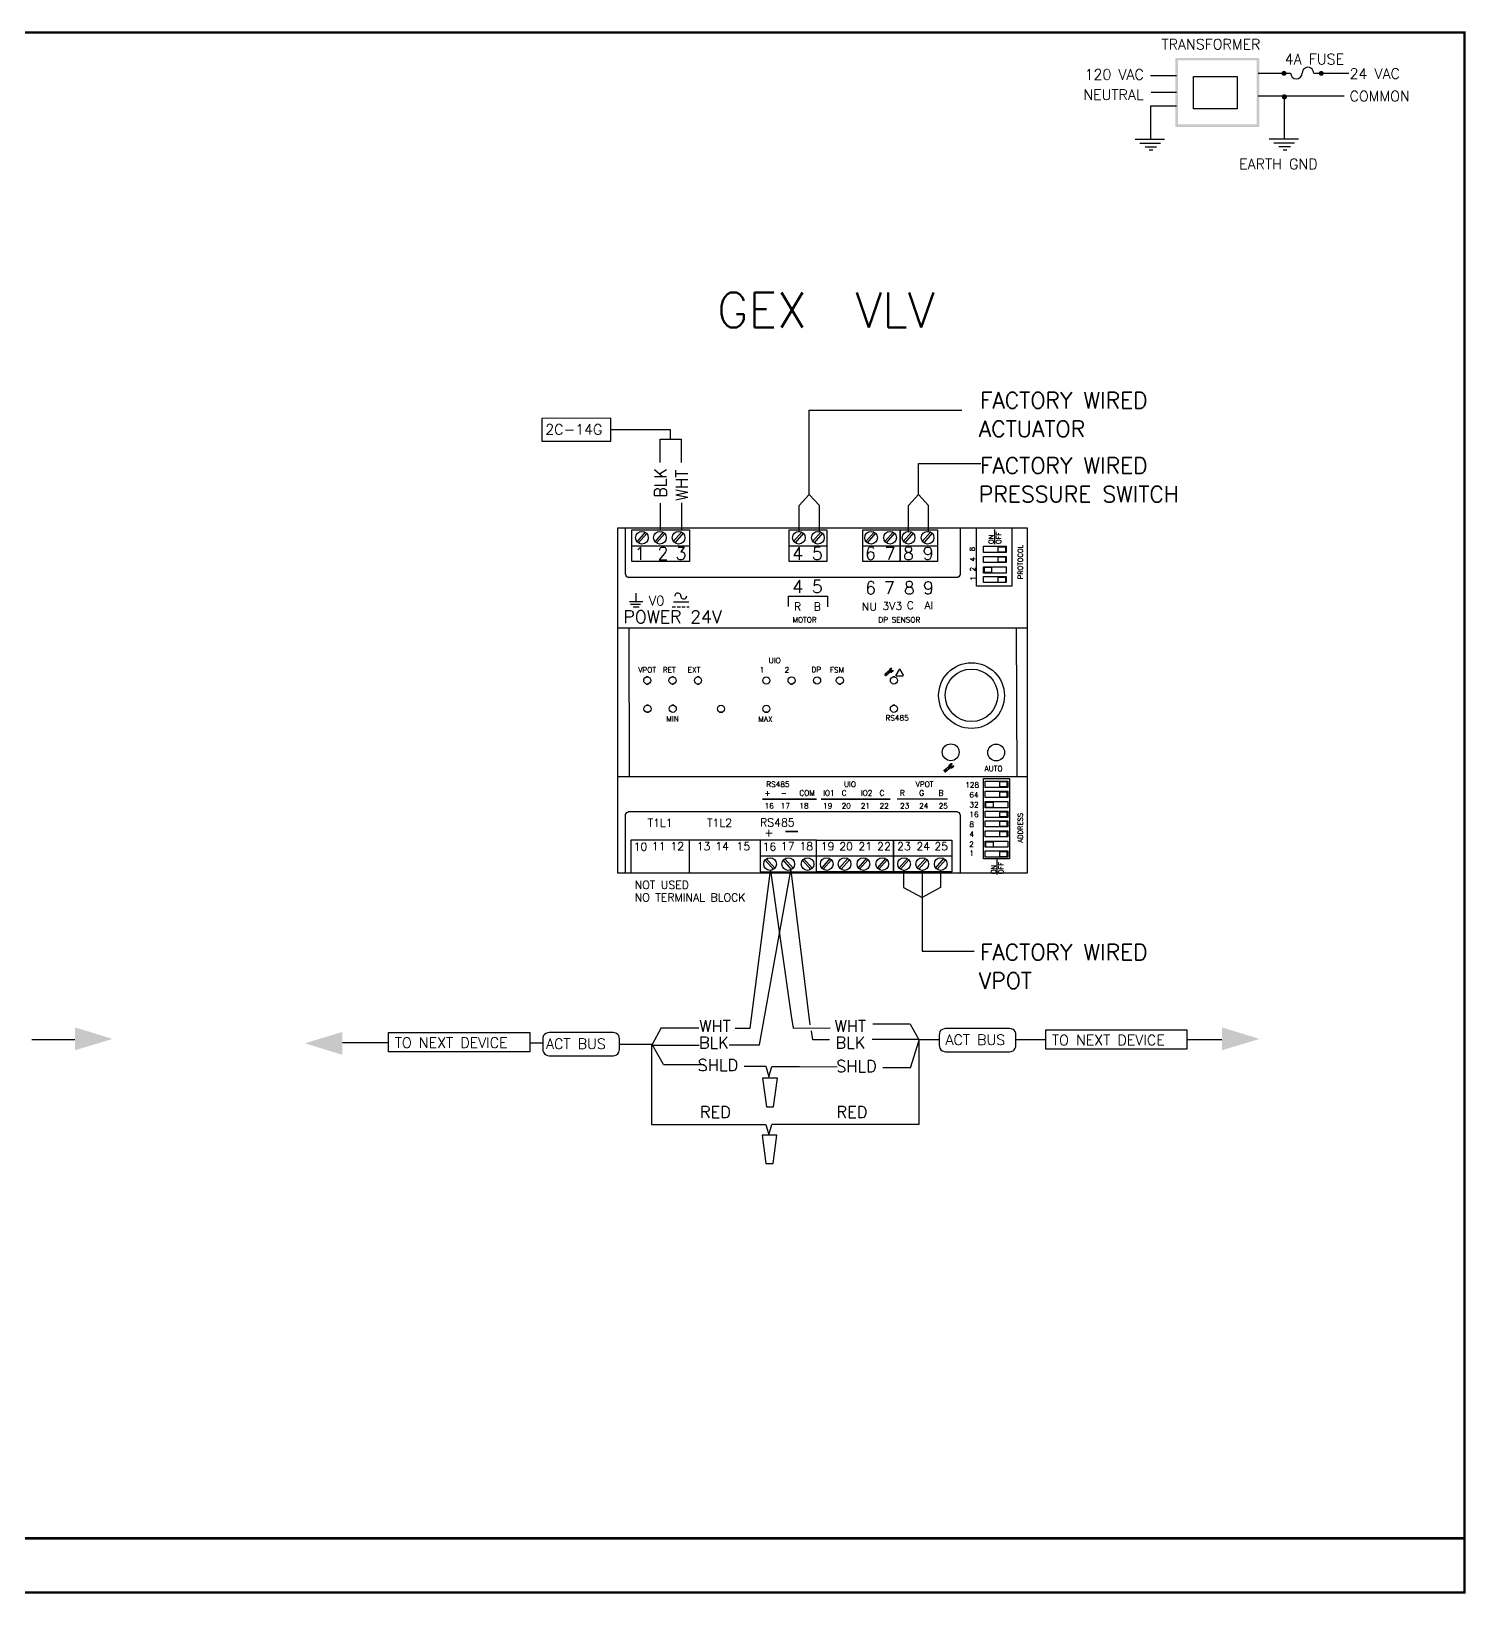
# Model space of a CAD drawing. Extents: x -251 to 1546, y 32 to 985.
# Drawn here: x 671 to 1546, y 32 to 985 of the extents above; entities that cross this region are included whole.
import ezdxf

# ---------------------------------------------------------------- set-up
doc = ezdxf.new("R2010")
doc.units = 0
doc.header["$LTSCALE"] = 96
doc.header["$MEASUREMENT"] = 0
doc.layers.get('0').update_dxf_attribs({"linetype": 'CONTINUOUS'})
for name, color, linetype in [('GEX', 7, 'CONTINUOUS'), ('ModelB', 30, 'CONTINUOUS'), ('Pressure Switch', 7, 'CONTINUOUS'), ('Supply', 7, 'CONTINUOUS')]:
    doc.layers.add(name, color=color, linetype=linetype)
doc.styles.get("Standard").update_dxf_attribs({"font": 'ROMANS'})

msp = doc.modelspace()

# ---------------------------------------------------------------- hatches: boundary and pattern name
at = {"linetype": 'Continuous', "lineweight": 25, "transparency": 33554687}
h = msp.add_hatch(color=7, dxfattribs=at)
h.paths.add_polyline_path([(1418.29, 927.95), (1370.32, 927.95), (1370.32, 966.93), (1418.29, 966.93)])
h.paths.add_polyline_path([(1419.94, 926.46), (1419.94, 968.43), (1368.67, 968.43), (1368.67, 926.46)], flags=0)
for points in [[(1436.43, 959.14), (1436.28, 959.88), (1435.68, 960.33), (1434.78, 960.63), (1434.03, 960.33), (1433.58, 959.88), (1433.28, 959.14), (1433.58, 958.39), (1434.03, 957.79), (1434.78, 957.64), (1435.68, 957.79), (1436.28, 958.39)], [(1459.22, 959.14), (1458.92, 959.88), (1458.47, 960.33), (1457.72, 960.63), (1456.82, 960.33), (1456.22, 959.88), (1456.07, 959.14), (1456.22, 958.39), (1456.82, 957.79), (1457.72, 957.64), (1458.47, 957.79), (1458.92, 958.39)], [(1436.73, 944.89), (1436.58, 945.64), (1435.98, 946.09), (1435.08, 946.39), (1434.33, 946.09), (1433.73, 945.64), (1433.58, 944.89), (1433.73, 943.99), (1434.33, 943.39), (1435.08, 943.25), (1435.98, 943.39), (1436.58, 943.99)]]:
    msp.add_hatch(color=7, dxfattribs=at).paths.add_polyline_path(points)
at = {"layer": 'GEX', "linetype": 'Continuous', "lineweight": 0, "transparency": 33554687}
for points in [[(860.72, 374.71), (860.72, 360.77), (837.78, 367.81)], [(1397.05, 363.57), (1397.05, 377.51), (1419.99, 370.47)]]:
    msp.add_hatch(color=7, dxfattribs=at).paths.add_polyline_path(points)
at = {"layer": 'Supply', "linetype": 'Continuous', "lineweight": 0, "transparency": 33554687}
msp.add_hatch(color=7, dxfattribs=at).paths.add_polyline_path([(697.64, 363.57), (697.64, 377.51), (720.58, 370.47)])

# ---------------------------------------------------------------- linework, layer by layer
at = {"color": 7, "linetype": 'Continuous', "lineweight": 25, "transparency": 33554687}
for points in [[(1369.42, 957.49), (1353.53, 957.49)], [(1419.19, 959.14), (1434.78, 959.14), (1438.83, 959.14)], [(1453.01, 959.14), (1457.72, 959.14), (1474.36, 959.14)], [(1369.42, 947.44), (1353.98, 947.44)], [(1419.19, 945.34), (1471.66, 945.34)], [(1435.08, 943.54), (1435.08, 919.41)], [(1369.42, 939.05), (1353.53, 939.05), (1353.53, 919.41)], [(1344.09, 918.96), (1362.08, 918.96)], [(1347.09, 916.56), (1359.53, 916.56)], [(1425.79, 919.11), (1443.78, 919.11)], [(1428.79, 916.71), (1441.23, 916.71)], [(1431.78, 914.46), (1438.83, 914.46)], [(1350.23, 914.31), (1357.13, 914.31)], [(1352.63, 912.51), (1354.88, 912.51)], [(1434.33, 912.51), (1436.58, 912.51)]]:
    msp.add_lwpolyline(points, dxfattribs=at)
msp.add_lwpolyline([(1406.45, 957.19), (1406.45, 937.55), (1379.77, 937.55), (1379.77, 957.19)], close=True, dxfattribs=at)
for centre, start, end in [((1449.49, 959.24), 358.31096, 179.99999), ((1442.44, 959.25), 180.00001, 359.99999)]:
    msp.add_arc(centre, 3.52, start, end, dxfattribs=at)
at = {"layer": 'GEX', "color": 7, "linetype": 'Continuous'}
for p, q in [((1145.42, 702.42), (1145.42, 753.74)), ((1145.42, 753.74), (1238.45, 753.74)), ((1060.87, 741.87), (1024.35, 741.87)), ((1054.44, 721.87), (1054.44, 736.13)), ((1054.44, 736.13), (1067.31, 736.13)), ((1060.87, 736.13), (1060.87, 741.87)), ((1067.31, 736.13), (1067.31, 721.87)), ((1054.49, 697.06), (1054.49, 680.88)), ((1067.41, 697.28), (1067.41, 680.88)), ((1139.23, 695.61), (1145.42, 702.42)), ((1139.23, 679.68), (1139.23, 695.61)), ((1151.61, 695.61), (1145.42, 702.42)), ((1151.61, 679.68), (1151.61, 695.61)), ((1258.44, 681.02), (1258.44, 672)), ((1039.8, 637.13), (1039.8, 642.22)), ((1132.7, 634.14), (1132.7, 640.31)), ((1132.7, 640.31), (1156.53, 640.31)), ((1156.53, 640.31), (1156.53, 633.96)), ((1035.69, 637.13), (1043.91, 637.13)), ((1036.34, 635.44), (1042.59, 635.44)), ((1037.99, 633.81), (1041.58, 633.81)), ((1061.72, 633.83), (1063.76, 633.83)), ((1062.58, 636.9), (1071.96, 636.9)), ((1064.82, 633.83), (1066.86, 633.83)), ((1067.79, 633.83), (1069.83, 633.83)), ((1070.68, 633.87), (1072.17, 633.87)), ((1259.88, 479.78), (1259.88, 470.75)), ((1202.84, 473), (1202.84, 462.82)), ((1214.16, 473), (1214.16, 456.6)), ((1225.48, 473.14), (1225.48, 462.82)), ((1202.84, 462.82), (1214.16, 456.6)), ((1225.48, 462.82), (1214.16, 456.6)), ((1214.16, 456.6), (1214.16, 423.9)), ((1214.16, 423.9), (1246.04, 423.9)), ((1134.33, 384.54), (1135.52, 377.1)), ((1055.02, 377.19), (1078, 377.19)), ((1135.52, 377.1), (1158.11, 377.22)), ((1147.66, 369.91), (1146.84, 375.35)), ((1206.98, 379.42), (1184.27, 379.42)), ((888.81, 368.17), (860.81, 368.17)), ((1049.62, 367.17), (1029.84, 367.17)), ((1049.22, 366.91), (1049.22, 318.39)), ((1049.77, 366.72), (1078.22, 366.72)), ((1157.75, 369.89), (1147.66, 369.91)), ((1212.32, 370.12), (1183.86, 370.12)), ((1212.32, 370.12), (1212.32, 318.36)), ((1375.74, 370.11), (1396.96, 370.11)), ((1056.57, 354.82), (1081.26, 354.82)), ((1207.07, 352.94), (1190.36, 352.94)), ((1049.22, 318.39), (1118.92, 318.39)), ((1212.32, 318.36), (1122.65, 318.36))]:
    msp.add_line(p, q, dxfattribs=at)
at = {"layer": 'GEX', "linetype": 'Continuous'}
for p, q in [((1115.37, 491.59), (1036.53, 491.59)), ((1036.53, 491.59), (1036.53, 472.08)), ((1072.17, 491.6), (1072.17, 471.88)), ((982.87, 367.96), (975, 367.96)), ((1212.32, 370.12), (1224.65, 370.12)), ((1271.45, 370.12), (1289.65, 370.12)), ((1119.02, 294.53), (1123.31, 294.53))]:
    msp.add_line(p, q, dxfattribs=at)
at = {"layer": 'GEX', "color": 7, "linetype": 'Continuous', "lineweight": 25, "transparency": 33554687}
for p, q in [((1055.02, 377.19), (1049.62, 367.17)), ((1206.98, 379.42), (1212.47, 369.67)), ((1056.57, 354.82), (1049.62, 367.17)), ((1207.07, 352.94), (1212.47, 369.67)), ((1105.76, 353.82), (1118.91, 353.82)), ((1118.91, 353.82), (1120.68, 347.34)), ((1120.68, 347.34), (1122.61, 353.6)), ((1122.61, 353.6), (1124.11, 353.6)), ((1124.11, 353.6), (1139.55, 353.68)), ((1139.55, 353.68), (1162.41, 353.47)), ((1126.04, 346.47), (1116.97, 346.47)), ((1116.97, 346.47), (1119.33, 329.13)), ((1123.67, 329.13), (1126.04, 346.47)), ((1119.33, 329.13), (1121.7, 329.13)), ((1121.7, 329.13), (1123.67, 329.13)), ((1118.92, 318.39), (1120.68, 311.94)), ((1120.68, 311.94), (1122.65, 318.36)), ((1125.72, 311.87), (1116.65, 311.87)), ((1116.65, 311.87), (1119.02, 294.53)), ((1123.35, 294.53), (1125.72, 311.87))]:
    msp.add_line(p, q, dxfattribs=at)
at = {"layer": 'GEX', "color": 7, "linetype": 'Continuous', "transparency": 33554687}
msp.add_lwpolyline([(982.35, 734.8), (1024.35, 734.89), (1024.35, 748.85), (982.35, 748.77)], close=True, dxfattribs=at)
at = {"layer": 'GEX', "color": 7, "linetype": 'Continuous', "lineweight": 25}
for points in [[(1278.27, 471.55), (1028.59, 471.55), (1028.59, 682.07), (1278.27, 682.07)], [(1072.35, 661.42), (1037.22, 661.42), (1037.22, 680.83), (1072.35, 680.83)], [(1156.06, 680.83), (1156.06, 661.42), (1133.25, 661.42), (1133.25, 680.83)], [(1200.9, 680.83), (1200.9, 661.42), (1178.1, 661.42), (1178.1, 680.83)], [(1223.71, 680.83), (1223.71, 661.42), (1200.9, 661.42), (1200.9, 680.83)], [(1265.48, 666.96), (1251.76, 666.96), (1251.76, 670.82), (1265.48, 670.82)], [(1265.01, 667.27), (1260.7, 667.27), (1260.7, 670.51), (1265.01, 670.51)], [(1265.48, 660.8), (1251.76, 660.8), (1251.76, 664.65), (1265.48, 664.65)], [(1265.48, 654.48), (1251.76, 654.48), (1251.76, 658.33), (1265.48, 658.33)], [(1256.54, 654.79), (1252.22, 654.79), (1252.22, 658.03), (1256.54, 658.03)], [(1265.01, 661.11), (1260.7, 661.11), (1260.7, 664.34), (1265.01, 664.34)], [(1265.48, 648.63), (1251.76, 648.63), (1251.76, 652.32), (1265.48, 652.32)], [(1265.01, 648.78), (1260.7, 648.78), (1260.7, 652.02), (1265.01, 652.02)], [(1046.46, 591.14), (1047.23, 591.14), (1046, 591.14)], [(1046.46, 591.14), (1047.23, 591.14)], [(1061.87, 591.14), (1062.64, 591.14), (1061.57, 591.14)], [(1061.87, 591.14), (1062.64, 591.14)], [(1077.44, 591.14), (1078.21, 591.14), (1076.98, 591.14)], [(1077.44, 591.14), (1078.21, 591.14)], [(1191.66, 592.84), (1193.2, 592.84), (1191.5, 592.84)], [(1191.5, 592.84), (1193.2, 592.84), (1193.2, 592.84)], [(1191.5, 592.84), (1193.2, 592.84), (1193.2, 592.84)], [(1191.5, 592.84), (1193.2, 592.84), (1193.2, 592.84)], [(1191.5, 592.84), (1193.2, 592.84), (1193.2, 592.84)], [(1191.5, 592.84), (1192.12, 592.84), (1192.12, 592.84)], [(1191.5, 592.84), (1192.12, 592.84), (1192.12, 592.84)], [(1191.5, 592.84), (1192.12, 592.84), (1192.12, 592.84)], [(1191.5, 592.84), (1192.12, 592.84), (1192.12, 592.84)], [(1191.5, 592.84), (1191.97, 592.84), (1191.97, 592.84)], [(1191.5, 592.84), (1192.12, 592.84), (1191.97, 592.84)], [(1191.5, 592.84), (1191.97, 592.84), (1191.97, 592.84)], [(1191.5, 592.84), (1191.97, 592.84), (1191.97, 592.84)], [(1191.5, 592.68), (1191.97, 592.68), (1191.97, 592.68)], [(1191.5, 592.68), (1191.97, 592.68), (1191.97, 592.68)], [(1191.5, 592.68), (1191.97, 592.68), (1191.97, 592.68)], [(1191.5, 592.68), (1191.97, 592.68), (1191.97, 592.68)], [(1191.5, 592.68), (1191.97, 592.68), (1191.97, 592.68)], [(1191.5, 592.68), (1191.97, 592.68), (1191.97, 592.68)], [(1191.5, 592.68), (1191.97, 592.68), (1191.97, 592.68)], [(1191.5, 592.68), (1191.97, 592.68), (1191.97, 592.68)], [(1191.5, 592.68), (1191.97, 592.68), (1191.97, 592.68)], [(1191.5, 592.68), (1191.97, 592.68), (1191.97, 592.68)], [(1191.5, 592.68), (1191.97, 592.68), (1191.97, 592.68)], [(1191.5, 592.68), (1191.97, 592.68), (1191.97, 592.68)], [(1191.5, 592.68), (1191.97, 592.68), (1191.97, 592.68)], [(1191.5, 592.68), (1191.97, 592.68), (1191.97, 592.68)], [(1191.5, 592.68), (1191.97, 592.68), (1191.97, 592.68)], [(1191.5, 592.68), (1191.97, 592.68), (1191.97, 592.68)], [(1191.5, 592.53), (1191.97, 592.53), (1191.97, 592.53)], [(1191.5, 592.53), (1191.97, 592.53), (1191.97, 592.53)], [(1191.5, 592.53), (1191.97, 592.53), (1191.97, 592.53)], [(1191.5, 592.53), (1191.97, 592.53), (1191.97, 592.53)], [(1191.5, 592.53), (1191.97, 592.53), (1191.97, 592.53)], [(1191.5, 592.53), (1191.97, 592.53), (1191.97, 592.53)], [(1191.5, 592.53), (1191.97, 592.53), (1191.97, 592.53)], [(1191.5, 592.53), (1191.97, 592.53), (1191.97, 592.53)], [(1191.5, 592.53), (1191.97, 592.53), (1191.97, 592.53)], [(1191.5, 592.53), (1191.97, 592.53), (1191.97, 592.53)], [(1191.5, 592.53), (1191.97, 592.53), (1191.66, 592.53)], [(1191.5, 592.53), (1191.97, 592.53), (1191.97, 592.53)], [(1191.66, 592.84), (1193.35, 592.84), (1193.2, 592.84)], [(1191.66, 592.53), (1191.97, 592.53), (1191.97, 592.53)], [(1191.66, 592.53), (1191.97, 592.53), (1191.97, 592.53)], [(1191.66, 592.38), (1192.12, 592.38), (1192.12, 592.38)], [(1191.66, 592.38), (1192.12, 592.38), (1192.12, 592.38)], [(1191.81, 592.07), (1192.27, 592.07), (1191.97, 592.07)], [(1191.81, 592.07), (1192.27, 592.07), (1192.27, 592.07)], [(1191.97, 592.07), (1192.27, 592.07), (1192.27, 592.07)], [(1191.97, 592.07), (1192.27, 592.07), (1192.27, 592.07)], [(1191.97, 592.07), (1192.27, 592.07), (1192.27, 592.07)], [(1191.97, 592.07), (1192.27, 592.07), (1192.27, 592.07)], [(1191.97, 592.07), (1192.27, 592.07), (1192.27, 592.07)], [(1191.97, 592.07), (1192.27, 592.07), (1192.27, 592.07)], [(1191.97, 592.07), (1192.12, 592.07), (1192.12, 592.07)], [(1191.97, 592.07), (1192.27, 592.07), (1192.12, 592.07)], [(1191.97, 592.07), (1192.12, 592.07), (1192.12, 592.07)], [(1191.97, 592.07), (1192.12, 592.07), (1192.12, 592.07)], [(1191.97, 592.07), (1192.12, 592.07), (1192.12, 592.07)], [(1191.97, 592.07), (1192.12, 592.07), (1192.12, 592.07)], [(1191.97, 592.07), (1192.12, 592.07), (1192.12, 592.07)], [(1191.97, 592.07), (1192.12, 592.07), (1192.12, 592.07)], [(1192.12, 592.84), (1193.2, 592.84), (1193.2, 592.84)], [(1192.12, 592.84), (1193.2, 592.84), (1193.2, 592.84)], [(1192.12, 592.84), (1193.2, 592.84), (1193.2, 592.84)], [(1192.12, 592.84), (1193.2, 592.84), (1193.2, 592.84)], [(1192.12, 592.84), (1193.04, 592.84), (1192.27, 592.84)], [(1192.12, 592.84), (1193.2, 592.84), (1193.04, 592.84)], [(1192.27, 592.53), (1192.74, 592.53), (1192.12, 592.53)], [(1192.12, 592.38), (1192.74, 592.38), (1192.74, 592.38)], [(1192.12, 592.38), (1192.74, 592.38), (1192.74, 592.38)], [(1192.12, 592.07), (1192.12, 592.07), (1192.12, 592.07)], [(1192.27, 592.68), (1193.04, 592.68), (1193.04, 592.68)], [(1192.27, 592.68), (1193.04, 592.68), (1193.04, 592.68)], [(1192.27, 592.68), (1193.04, 592.68), (1193.04, 592.68)], [(1192.27, 592.68), (1193.04, 592.68), (1193.04, 592.68)], [(1192.27, 592.68), (1193.04, 592.68), (1193.04, 592.68)], [(1192.27, 592.68), (1193.04, 592.68), (1193.04, 592.68)], [(1192.27, 592.68), (1192.89, 592.68), (1192.89, 592.68)], [(1192.27, 592.68), (1193.04, 592.68), (1192.89, 592.68)], [(1192.27, 592.53), (1192.89, 592.53), (1192.89, 592.53)], [(1192.27, 592.53), (1192.89, 592.53), (1192.89, 592.53)], [(1192.27, 592.53), (1192.89, 592.53), (1192.89, 592.53)], [(1192.27, 592.53), (1192.89, 592.53), (1192.89, 592.53)], [(1192.27, 592.53), (1192.74, 592.53), (1192.74, 592.53)], [(1192.27, 592.53), (1192.89, 592.53), (1192.74, 592.53)], [(1192.27, 592.53), (1192.74, 592.53), (1192.74, 592.53)], [(1192.27, 592.53), (1192.74, 592.53), (1192.74, 592.53)], [(1192.27, 592.53), (1192.74, 592.53), (1192.74, 592.53)], [(1193.2, 594.22), (1195.82, 594.22), (1195.82, 594.22)], [(1193.2, 594.22), (1195.82, 594.22), (1195.82, 594.22)], [(1194.12, 594.84), (1195.36, 594.84), (1193.97, 594.84)], [(1193.97, 594.84), (1195.36, 594.84), (1195.36, 594.84)], [(1193.97, 594.84), (1195.36, 594.84), (1195.36, 594.84)], [(1193.97, 594.84), (1195.51, 594.84), (1195.51, 594.84)], [(1193.97, 594.84), (1195.51, 594.84)], [(1193.97, 594.84), (1195.51, 594.84), (1195.51, 594.84)], [(1193.97, 594.84), (1195.51, 594.84), (1195.51, 594.84)], [(1193.97, 594.84), (1196.43, 594.84), (1196.43, 594.84)], [(1193.97, 594.84), (1196.43, 594.84), (1196.43, 594.84)], [(1194.28, 594.99), (1195.2, 594.99), (1194.12, 594.99)], [(1194.12, 594.84), (1195.2, 594.84), (1195.2, 594.84)], [(1194.12, 594.84), (1195.2, 594.84), (1195.2, 594.84)], [(1194.12, 594.84), (1195.36, 594.84)], [(1194.43, 595.61), (1195.05, 595.61), (1194.28, 595.61)], [(1194.28, 595.61), (1195.05, 595.61), (1195.05, 595.61)], [(1194.28, 595.61), (1195.05, 595.61), (1195.05, 595.61)], [(1194.28, 595.46), (1195.05, 595.46), (1195.05, 595.46)], [(1194.28, 595.46), (1195.05, 595.46), (1195.05, 595.46)], [(1194.28, 595.46), (1195.05, 595.46), (1195.05, 595.46)], [(1194.28, 595.46), (1195.05, 595.46), (1195.05, 595.46)], [(1194.28, 595.3), (1195.05, 595.3), (1195.05, 595.3)], [(1194.28, 595.3), (1195.05, 595.3), (1195.05, 595.3)], [(1194.28, 595.15), (1195.05, 595.15), (1195.05, 595.15)], [(1194.28, 595.15), (1195.05, 595.15), (1195.05, 595.15)], [(1194.28, 594.99), (1195.05, 594.99), (1195.05, 594.99)], [(1194.28, 594.99), (1195.05, 594.99), (1195.05, 594.99)], [(1194.28, 594.99), (1195.2, 594.99)], [(1194.43, 595.77), (1195.2, 595.77), (1195.2, 595.77)], [(1194.43, 595.77), (1195.2, 595.77), (1195.2, 595.77)], [(1194.43, 595.61), (1195.05, 595.61), (1195.05, 595.61)], [(1195.2, 596.23), (1195.82, 596.23), (1194.89, 596.23)], [(1194.89, 596.23), (1195.82, 596.23), (1195.82, 596.23)], [(1194.89, 596.23), (1195.82, 596.23), (1195.82, 596.23)], [(1195.05, 594.07), (1195.51, 594.07), (1195.51, 594.07)], [(1195.05, 594.07), (1195.66, 594.07), (1195.51, 594.07)], [(1195.05, 594.07), (1195.51, 594.07), (1195.2, 594.07)], [(1195.05, 594.07), (1195.51, 594.07), (1195.51, 594.07)], [(1195.36, 596.23), (1195.51, 596.23), (1195.2, 596.23)], [(1195.2, 596.23), (1195.51, 596.23), (1195.51, 596.23)], [(1195.2, 596.23), (1195.51, 596.23), (1195.51, 596.23)], [(1195.2, 596.23), (1195.82, 596.23)], [(1195.2, 594.07), (1195.51, 594.07), (1195.51, 594.07)], [(1195.66, 594.84), (1196.43, 594.84), (1195.51, 594.84)], [(1195.51, 594.84), (1196.43, 594.84), (1196.43, 594.84)], [(1195.51, 594.84), (1196.43, 594.84), (1196.43, 594.84)], [(1195.82, 594.84), (1196.43, 594.84), (1195.66, 594.84)], [(1195.66, 594.84), (1196.43, 594.84), (1196.43, 594.84)], [(1195.66, 594.84), (1196.43, 594.84), (1196.43, 594.84)], [(1195.66, 594.84), (1196.43, 594.84), (1196.43, 594.84)], [(1195.82, 594.84), (1196.43, 594.84), (1196.43, 594.84)], [(1196.43, 595.3), (1196.28, 595.3), (1196.28, 595.3)], [(1196.9, 591.14), (1197.67, 591.14), (1196.43, 591.14)], [(1196.9, 591.14), (1197.67, 591.14)], [(1046, 586.83), (1046.92, 586.83), (1046.46, 586.83)], [(1046, 586.83), (1047.23, 586.83), (1046.92, 586.83)], [(1061.57, 586.83), (1062.34, 586.83), (1061.87, 586.83)], [(1061.57, 586.83), (1062.64, 586.83), (1062.34, 586.83)], [(1076.98, 586.83), (1077.9, 586.83), (1077.44, 586.83)], [(1076.98, 586.83), (1078.21, 586.83), (1077.9, 586.83)], [(1134.02, 586.83), (1134.79, 586.83), (1134.48, 586.83)], [(1134.02, 586.83), (1135.25, 586.83), (1134.79, 586.83)], [(1163.45, 586.83), (1164.38, 586.83), (1163.92, 586.83)], [(1163.45, 586.83), (1164.69, 586.83), (1164.38, 586.83)], [(1046.46, 573.88), (1047.39, 573.88), (1046.15, 573.88)], [(1046.46, 573.88), (1047.39, 573.88)], [(1061.87, 573.88), (1062.8, 573.88), (1061.57, 573.88)], [(1061.87, 573.88), (1062.8, 573.88)], [(1196.9, 573.88), (1197.67, 573.88), (1196.43, 573.88)], [(1196.9, 573.88), (1197.67, 573.88)], [(1046.15, 569.57), (1046.92, 569.57), (1046.46, 569.57)], [(1046.15, 569.57), (1047.39, 569.57), (1046.92, 569.57)], [(1090.69, 569.72), (1092.23, 569.72), (1091, 569.72)], [(1090.69, 569.72), (1092.7, 569.72), (1092.23, 569.72)], [(1118.3, 569.72), (1119.84, 569.72), (1118.61, 569.72)], [(1118.3, 569.72), (1120.3, 569.72), (1119.84, 569.72)], [(1227.72, 534.28), (1229.72, 534.28), (1229.72, 534.28)], [(1227.72, 534.28), (1229.72, 534.28), (1229.72, 534.28)], [(1227.72, 534.28), (1229.57, 534.28), (1229.57, 534.28)], [(1227.72, 534.28), (1229.72, 534.28), (1229.57, 534.28)], [(1227.72, 534.28), (1229.57, 534.28), (1229.57, 534.28)], [(1227.72, 534.28), (1229.57, 534.28), (1229.57, 534.28)], [(1227.72, 534.28), (1228.33, 534.28), (1228.33, 534.28)], [(1227.72, 534.28), (1228.33, 534.28), (1228.33, 534.28)], [(1227.72, 534.28), (1228.33, 534.28), (1228.33, 534.28)], [(1227.72, 534.28), (1228.33, 534.28), (1228.33, 534.28)], [(1227.72, 534.28), (1228.33, 534.28), (1228.33, 534.28)], [(1227.72, 534.28), (1228.33, 534.28), (1228.33, 534.28)], [(1227.72, 534.12), (1228.18, 534.12), (1228.18, 534.12)], [(1227.72, 534.12), (1228.18, 534.12), (1228.18, 534.12)], [(1227.72, 534.12), (1228.18, 534.12), (1228.18, 534.12)], [(1227.72, 534.12), (1228.18, 534.12), (1228.18, 534.12)], [(1227.72, 534.12), (1228.18, 534.12), (1228.18, 534.12)], [(1227.72, 534.12), (1228.18, 534.12), (1228.18, 534.12)], [(1227.72, 534.12), (1228.18, 534.12), (1228.18, 534.12)], [(1227.72, 534.12), (1228.18, 534.12), (1228.18, 534.12)], [(1227.72, 534.12), (1228.18, 534.12), (1228.18, 534.12)], [(1227.72, 534.12), (1228.18, 534.12), (1228.18, 534.12)], [(1227.72, 534.12), (1228.18, 534.12), (1228.18, 534.12)], [(1227.72, 534.12), (1228.18, 534.12), (1228.18, 534.12)], [(1227.72, 534.12), (1228.18, 534.12), (1228.18, 534.12)], [(1227.72, 534.12), (1228.18, 534.12), (1228.18, 534.12)], [(1227.72, 533.97), (1228.18, 533.97), (1228.18, 533.97)], [(1227.72, 533.97), (1228.18, 533.97), (1228.18, 533.97)], [(1227.72, 533.97), (1228.18, 533.97), (1228.18, 533.97)], [(1227.72, 533.97), (1228.18, 533.97), (1228.18, 533.97)], [(1227.72, 533.97), (1228.18, 533.97), (1228.18, 533.97)], [(1227.72, 533.97), (1228.18, 533.97), (1228.18, 533.97)], [(1227.72, 533.97), (1228.18, 533.97), (1228.18, 533.97)], [(1227.72, 533.97), (1228.18, 533.97), (1228.18, 533.97)], [(1227.72, 533.97), (1228.18, 533.97), (1228.18, 533.97)], [(1227.72, 533.97), (1228.18, 533.97), (1228.18, 533.97)], [(1227.72, 533.97), (1228.18, 533.97), (1228.18, 533.97)], [(1227.72, 533.97), (1228.18, 533.97), (1228.18, 533.97)], [(1227.72, 533.81), (1228.18, 533.81), (1228.18, 533.81)], [(1227.72, 533.81), (1228.18, 533.81), (1228.18, 533.81)], [(1227.72, 533.81), (1228.33, 533.81), (1228.33, 533.81)], [(1227.72, 533.81), (1228.33, 533.81)], [(1227.72, 533.81), (1228.33, 533.81), (1228.33, 533.81)], [(1227.72, 533.81), (1228.33, 533.81), (1228.33, 533.81)], [(1227.72, 533.81), (1228.33, 533.81), (1228.33, 533.81)], [(1227.72, 533.81), (1228.33, 533.81), (1228.33, 533.81)], [(1228.33, 534.28), (1229.57, 534.28), (1229.57, 534.28)], [(1228.33, 534.28), (1229.57, 534.28), (1229.57, 534.28)], [(1228.33, 534.28), (1229.57, 534.28), (1228.49, 534.28)], [(1228.33, 534.28), (1229.57, 534.28), (1229.57, 534.28)], [(1228.49, 533.81), (1229.11, 533.81), (1228.33, 533.81)], [(1228.33, 533.81), (1229.11, 533.81), (1229.11, 533.81)], [(1228.33, 533.81), (1229.11, 533.81), (1229.11, 533.81)], [(1228.49, 534.12), (1229.41, 534.12), (1229.41, 534.12)], [(1228.49, 534.12), (1229.57, 534.12), (1229.41, 534.12)], [(1228.49, 534.12), (1229.41, 534.12), (1229.41, 534.12)], [(1228.49, 534.12), (1229.41, 534.12), (1229.41, 534.12)], [(1228.49, 534.12), (1229.41, 534.12), (1229.41, 534.12)], [(1228.49, 534.12), (1229.41, 534.12), (1229.41, 534.12)], [(1228.49, 534.12), (1229.41, 534.12), (1229.41, 534.12)], [(1228.49, 534.12), (1229.41, 534.12), (1229.41, 534.12)], [(1228.49, 533.97), (1229.26, 533.97), (1229.26, 533.97)], [(1228.49, 533.97), (1229.26, 533.97), (1229.26, 533.97)], [(1228.49, 533.97), (1229.26, 533.97), (1229.26, 533.97)], [(1228.49, 533.97), (1229.26, 533.97), (1229.26, 533.97)], [(1228.49, 533.97), (1229.11, 533.97), (1229.11, 533.97)], [(1228.49, 533.97), (1229.26, 533.97), (1229.11, 533.97)], [(1228.49, 533.81), (1229.11, 533.81), (1229.11, 533.81)], [(1228.49, 533.81), (1229.11, 533.81), (1229.11, 533.81)], [(1228.49, 533.81), (1229.11, 533.81), (1229.11, 533.81)], [(1228.49, 533.81), (1229.11, 533.81), (1229.11, 533.81)], [(1228.49, 533.81), (1229.11, 533.81), (1229.11, 533.81)], [(1229.57, 535.82), (1232.5, 535.82), (1232.5, 535.82)], [(1229.57, 535.82), (1232.65, 535.82), (1232.5, 535.82)], [(1229.57, 535.82), (1231.42, 535.82), (1231.42, 535.82)], [(1229.57, 535.82), (1231.57, 535.82), (1231.42, 535.82)], [(1230.65, 536.59), (1232.03, 536.59), (1230.49, 536.59)], [(1230.49, 536.59), (1232.19, 536.59), (1232.19, 536.59)], [(1230.49, 536.59), (1232.19, 536.59)], [(1230.49, 536.59), (1232.19, 536.59), (1232.19, 536.59)], [(1230.49, 536.59), (1232.19, 536.59), (1232.19, 536.59)], [(1230.49, 536.43), (1233.27, 536.43), (1233.27, 536.43)], [(1230.49, 536.43), (1233.27, 536.43), (1233.27, 536.43)], [(1230.65, 536.59), (1232.03, 536.59), (1232.03, 536.59)], [(1230.65, 536.59), (1232.03, 536.59)], [(1230.65, 536.59), (1232.03, 536.59), (1232.03, 536.59)], [(1230.95, 537.36), (1231.73, 537.36), (1230.8, 537.36)], [(1230.8, 537.2), (1231.73, 537.2), (1231.73, 537.2)], [(1230.8, 537.2), (1231.73, 537.2), (1231.73, 537.2)], [(1230.8, 537.05), (1231.73, 537.05), (1231.73, 537.05)], [(1230.8, 537.05), (1231.73, 537.05)], [(1230.8, 537.05), (1231.73, 537.05), (1231.73, 537.05)], [(1230.8, 537.05), (1231.73, 537.05), (1231.73, 537.05)], [(1230.8, 536.74), (1231.73, 536.74), (1231.73, 536.74)], [(1230.8, 536.74), (1231.73, 536.74), (1231.73, 536.74)], [(1230.8, 536.74), (1231.88, 536.74), (1231.88, 536.74)], [(1230.8, 536.74), (1231.88, 536.74)], [(1230.95, 537.51), (1231.73, 537.51), (1231.73, 537.51)], [(1230.95, 537.51), (1231.88, 537.51), (1231.73, 537.51)], [(1230.95, 537.51), (1231.73, 537.51), (1231.73, 537.51)], [(1230.95, 537.51), (1231.73, 537.51), (1231.73, 537.51)], [(1230.95, 537.36), (1231.73, 537.36), (1231.73, 537.36)], [(1231.88, 538.13), (1232.5, 538.13), (1231.57, 538.13)], [(1231.57, 538.13), (1232.5, 538.13), (1232.5, 538.13)], [(1231.57, 538.13), (1232.5, 538.13), (1232.5, 538.13)], [(1231.57, 535.82), (1232.5, 535.82), (1231.73, 535.82)], [(1231.57, 535.82), (1232.5, 535.82), (1232.5, 535.82)], [(1231.73, 535.66), (1232.19, 535.66), (1231.88, 535.66)], [(1231.73, 535.66), (1232.34, 535.66), (1232.19, 535.66)], [(1232.03, 538.13), (1232.34, 538.13), (1231.88, 538.13)], [(1231.88, 538.13), (1232.34, 538.13), (1232.34, 538.13)], [(1231.88, 538.13), (1232.34, 538.13), (1232.34, 538.13)], [(1231.88, 538.13), (1232.5, 538.13)], [(1231.88, 535.66), (1232.19, 535.66), (1232.03, 535.66)], [(1232.5, 536.59), (1233.27, 536.59), (1232.34, 536.59)], [(1232.65, 536.59), (1233.27, 536.59), (1232.5, 536.59)], [(1232.5, 536.59), (1233.27, 536.59), (1233.27, 536.59)], [(1232.5, 536.59), (1233.27, 536.59), (1233.27, 536.59)], [(1232.5, 536.59), (1233.27, 536.59), (1233.27, 536.59)], [(1232.65, 536.59), (1233.27, 536.59), (1233.27, 536.59)], [(1228.18, 533.35), (1228.49, 533.35), (1228.49, 533.35)], [(1228.18, 533.35), (1228.49, 533.35), (1228.49, 533.35)], [(1228.18, 533.35), (1228.49, 533.35), (1228.49, 533.35)], [(1228.18, 533.35), (1228.49, 533.35), (1228.49, 533.35)], [(1228.18, 533.35), (1228.49, 533.35), (1228.49, 533.35)], [(1228.18, 533.35), (1228.49, 533.35), (1228.49, 533.35)], [(1228.18, 533.35), (1228.49, 533.35), (1228.49, 533.35)], [(1228.18, 533.35), (1228.49, 533.35), (1228.49, 533.35)], [(1228.18, 533.35), (1228.49, 533.35), (1228.49, 533.35)], [(1228.18, 533.35), (1228.49, 533.35), (1228.49, 533.35)], [(1228.18, 533.35), (1228.33, 533.35), (1228.33, 533.35)], [(1228.18, 533.35), (1228.49, 533.35), (1228.33, 533.35)], [(1228.33, 533.35), (1228.33, 533.35), (1228.33, 533.35)], [(1266.4, 523.8), (1252.68, 523.8), (1252.68, 527.65), (1266.4, 527.65)], [(1265.94, 524.1), (1261.62, 524.1), (1261.62, 527.34), (1265.94, 527.34)], [(1266.4, 517.63), (1252.68, 517.63), (1252.68, 521.48), (1266.4, 521.48)], [(1266.4, 511.31), (1252.68, 511.31), (1252.68, 515.17), (1266.4, 515.17)], [(1257.46, 511.62), (1253.15, 511.62), (1253.15, 514.86), (1257.46, 514.86)], [(1265.94, 517.94), (1261.62, 517.94), (1261.62, 521.18), (1265.94, 521.18)], [(1266.4, 505.46), (1252.68, 505.46), (1252.68, 509.31), (1266.4, 509.31)], [(1265.94, 505.77), (1261.62, 505.77), (1261.62, 509), (1265.94, 509)], [(1266.4, 499.76), (1252.68, 499.76), (1252.68, 503.45), (1266.4, 503.45)], [(1266.4, 493.59), (1252.68, 493.59), (1252.68, 497.29), (1266.4, 497.29)], [(1265.94, 499.91), (1261.62, 499.91), (1261.62, 503.15), (1265.94, 503.15)], [(1265.94, 493.74), (1261.62, 493.74), (1261.62, 496.98), (1265.94, 496.98)], [(1149.89, 472.32), (1149.89, 491.59), (1115.37, 491.59), (1115.37, 472.32)], [(1196.74, 472.32), (1149.89, 472.32), (1149.89, 491.59), (1196.74, 491.59)], [(1232.34, 472.32), (1196.74, 472.32), (1196.74, 491.59), (1232.34, 491.59)], [(1266.4, 487.27), (1252.68, 487.27), (1252.68, 490.97), (1266.4, 490.97)], [(1257.46, 487.43), (1253.15, 487.43), (1253.15, 490.66), (1257.46, 490.66)], [(1266.4, 481.26), (1252.68, 481.26), (1252.68, 485.11), (1266.4, 485.11)], [(1265.94, 481.57), (1261.62, 481.57), (1261.62, 484.81), (1265.94, 484.81)]]:
    msp.add_lwpolyline(points, close=True, dxfattribs=at)
for points in [[(1033.21, 682.07), (1033.21, 653.8)], [(1045.38, 679.45), (1040.3, 673.59)], [(1046.31, 678.52), (1041.22, 672.82)], [(1056.33, 679.45), (1051.24, 673.59)], [(1057.25, 678.52), (1052.16, 672.82)], [(1067.58, 679.45), (1062.49, 673.75)], [(1068.5, 678.68), (1063.41, 672.82)], [(1140.91, 679.45), (1135.83, 673.75)], [(1141.84, 678.68), (1136.75, 672.82)], [(1152.52, 679.45), (1147.43, 673.75)], [(1153.44, 678.68), (1148.36, 672.82)], [(1184.93, 679.45), (1179.84, 673.75)], [(1185.85, 678.68), (1180.77, 672.82)], [(1196.53, 679.45), (1191.45, 673.75)], [(1197.46, 678.68), (1192.37, 672.82)], [(1207.81, 679.45), (1202.73, 673.75)], [(1208.74, 678.68), (1203.65, 672.82)], [(1219.42, 679.45), (1214.33, 673.75)], [(1220.34, 678.68), (1215.25, 672.82)], [(1235.89, 652.1), (1236.5, 652.26), (1237.12, 652.56), (1237.43, 653.18), (1237.58, 653.8), (1237.58, 682.07)], [(1268.87, 682.07), (1268.87, 646.47), (1247.44, 646.47), (1247.44, 682.07)], [(1037.22, 671.13), (1072.35, 671.13)], [(1133.25, 671.13), (1156.06, 671.13)], [(1178.1, 671.13), (1200.9, 671.13), (1223.71, 671.13)], [(1033.36, 653.8), (1033.52, 653.18), (1033.83, 652.56), (1034.44, 652.26), (1035.06, 652.1)], [(1035.06, 651.95), (1156.67, 651.95)], [(1156.37, 651.95), (1235.89, 651.95)], [(1028.32, 621.08), (1278, 621.08)], [(1035.41, 621.08), (1035.67, 530.25)], [(1271.68, 621.08), (1271.95, 530.25)], [(1191.81, 592.07), (1191.5, 592.53)], [(1195.2, 595.77), (1195.82, 596.23), (1195.05, 596.23), (1194.74, 596.07), (1194.43, 595.77), (1194.28, 595.46), (1194.28, 594.99), (1191.66, 592.84), (1191.66, 592.53)], [(1195.82, 594.84), (1196.43, 595.3), (1196.43, 594.99), (1196.28, 594.53), (1195.97, 594.38), (1195.66, 594.07), (1195.36, 594.07), (1194.89, 594.22), (1192.27, 592.07), (1191.97, 592.07)], [(1195.2, 595.61), (1195.05, 595.46), (1195.05, 595.15), (1195.2, 594.99)], [(1195.05, 594.99), (1195.2, 594.99), (1195.36, 594.84), (1195.66, 594.84), (1195.82, 594.99)], [(1200.29, 595.77), (1198.28, 592.22), (1198.28, 592.07), (1198.44, 591.91)], [(1198.44, 591.76), (1202.6, 591.76)], [(1200.75, 595.92), (1200.44, 595.92)], [(1202.91, 592.22), (1200.75, 595.77)], [(1202.6, 591.91), (1202.75, 592.07), (1202.75, 592.22)], [(1228.03, 533.51), (1227.72, 533.97), (1227.72, 534.28), (1230.8, 536.74), (1230.8, 537.2), (1230.95, 537.51), (1231.26, 537.82), (1231.73, 538.13), (1232.03, 538.13), (1232.5, 537.97)], [(1228.18, 533.51), (1228.49, 533.51)], [(1232.65, 536.59), (1233.27, 537.2), (1233.27, 536.74), (1233.11, 536.28), (1232.8, 535.97), (1232.34, 535.66), (1232.03, 535.66), (1231.57, 535.82), (1228.49, 533.35)], [(1232.5, 538.13), (1231.88, 537.51), (1231.73, 537.36), (1231.73, 537.05), (1231.88, 536.9)], [(1231.73, 536.74), (1231.88, 536.74), (1232.03, 536.59), (1232.34, 536.59), (1232.5, 536.74)], [(1278.27, 530.25), (1028.59, 530.25)], [(1267.48, 529.21), (1267.48, 480.34), (1251.61, 480.34), (1251.61, 529.21), (1267.48, 529.21)], [(1034.9, 508.69), (1034.29, 508.54), (1033.67, 508.23), (1033.36, 507.61), (1033.21, 507), (1033.21, 471.4)], [(1128.16, 508.85), (1034.9, 508.85)], [(1235.73, 508.85), (1127.86, 508.85)], [(1237.43, 507), (1237.27, 507.61), (1236.97, 508.23), (1236.35, 508.54), (1235.73, 508.69)], [(1237.58, 471.4), (1237.58, 507)], [(1115.37, 482.03), (1138.18, 482.03), (1149.89, 482.03), (1185.03, 482.03), (1232.34, 482.03)], [(1123.54, 473.71), (1118.45, 479.41)], [(1124.47, 474.48), (1119.38, 480.34)], [(1134.64, 473.71), (1129.55, 479.57)], [(1135.56, 474.48), (1130.48, 480.34)], [(1146.35, 473.71), (1141.26, 479.41)], [(1147.27, 474.48), (1142.19, 480.34)], [(1157.91, 480.49), (1152.98, 474.79)], [(1158.99, 479.72), (1153.9, 473.86)], [(1169, 480.49), (1163.92, 474.79)], [(1169.93, 479.72), (1164.84, 473.86)], [(1180.25, 480.65), (1175.17, 474.79)], [(1181.18, 479.72), (1176.09, 474.02)], [(1191.97, 480.49), (1187.03, 474.79)], [(1192.89, 479.72), (1187.8, 473.86)], [(1205.22, 480.49), (1200.29, 474.79)], [(1206.14, 479.72), (1201.06, 473.86)], [(1216.31, 480.49), (1211.23, 474.79)], [(1217.24, 479.72), (1212.15, 473.86)], [(1227.56, 480.65), (1222.48, 474.79)], [(1228.49, 479.72), (1223.4, 474.02)]]:
    msp.add_lwpolyline(points, dxfattribs=at)
at = {"layer": 'GEX', "color": 7, "linetype": 'Continuous', "lineweight": 5}
for points in [[(1043.07, 680.83), (1043.84, 680.83)], [(1054.01, 680.83), (1053.24, 680.83)]]:
    msp.add_lwpolyline(points, dxfattribs=at)
at = {"layer": 'GEX', "color": 7, "linetype": 'Continuous', "const_width": 0.925}
for points in [[(1149.98, 516.61), (1116.74, 516.61)], [(1194.76, 516.61), (1152.57, 516.61)], [(1229.83, 516.72), (1198.97, 516.72)]]:
    msp.add_lwpolyline(points, dxfattribs=at)
at = {"layer": 'GEX', "color": 7, "linetype": 'Continuous', "lineweight": 25, "transparency": 33554687}
for points in [[(1096.59, 366.88), (1115.12, 366.88), (1134.21, 473.15), (1145.72, 378.99)], [(1100.31, 376.97), (1109.29, 376.97), (1121.79, 473.15), (1134.33, 384.54)]]:
    msp.add_lwpolyline(points, dxfattribs=at)
at = {"layer": 'GEX'}
for points in [[(888.91, 374.36), (975, 374.36), (975, 362.69), (888.91, 362.69)], [(1289.65, 375.96), (1375.74, 375.96), (1375.74, 364.28), (1289.65, 364.28)]]:
    msp.add_lwpolyline(points, close=True, dxfattribs=at)
at = {"layer": 'GEX', "color": 7, "linetype": 'Continuous', "lineweight": 25, "transparency": 33554687}
for points in [[(982.87, 364.12), (983.02, 363.22), (983.32, 362.33), (983.92, 361.43), (984.97, 360.83), (985.87, 360.38), (986.77, 360.23), (1025.78, 360.23), (1026.83, 360.38), (1027.88, 360.83), (1028.62, 361.43), (1029.22, 362.33), (1029.52, 363.22), (1029.67, 364.12), (1029.67, 370.42), (1029.52, 371.32), (1029.22, 372.52), (1028.62, 373.27), (1027.88, 373.87), (1026.83, 374.17), (1025.78, 374.32), (986.77, 374.32), (985.87, 374.17), (984.97, 373.87), (983.92, 373.27), (983.32, 372.52), (983.02, 371.32), (982.87, 370.42)], [(1224.65, 366.57), (1224.8, 365.67), (1225.1, 364.77), (1225.7, 363.87), (1226.75, 363.27), (1227.65, 362.82), (1228.55, 362.67), (1267.56, 362.67), (1268.61, 362.82), (1269.66, 363.27), (1270.41, 363.87), (1271.01, 364.77), (1271.3, 365.67), (1271.45, 366.57), (1271.45, 372.86), (1271.3, 373.76), (1271.01, 374.96), (1270.41, 375.71), (1269.66, 376.31), (1268.61, 376.61), (1267.56, 376.76), (1228.55, 376.76), (1227.65, 376.61), (1226.75, 376.31), (1225.7, 375.71), (1225.1, 374.96), (1224.8, 373.76), (1224.65, 372.86)]]:
    msp.add_lwpolyline(points, close=True, dxfattribs=at)
at = {"layer": 'GEX', "color": 7, "linetype": 'Continuous', "lineweight": 25}
for centre, radius in [((1043.38, 676.01), 3.86), ((1054.32, 676.01), 3.86), ((1065.72, 676.01), 3.86), ((1139.06, 676.01), 3.86), ((1150.66, 676.01), 3.86), ((1183.08, 676.01), 3.86), ((1194.68, 676.01), 3.86), ((1205.96, 676.01), 3.86), ((1217.56, 676.01), 3.86), ((1046.61, 588.99), 2.17), ((1062.02, 588.99), 2.17), ((1077.58, 588.99), 2.17), ((1119.22, 588.99), 2.17), ((1134.63, 588.99), 2.17), ((1150.19, 588.99), 2.17), ((1164.06, 588.99), 2.17), ((1197.04, 588.99), 2.17), ((1244.36, 579.75), 20.04), ((1046.76, 571.73), 2.17), ((1062.17, 571.73), 2.17), ((1091.61, 571.73), 2.17), ((1119.22, 571.73), 2.17), ((1197.04, 571.73), 2.17), ((1231.68, 545.22), 5.13), ((1259.42, 545.07), 5.13), ((1121.53, 477.06), 3.86), ((1132.63, 477.06), 3.86), ((1144.34, 477.06), 3.86), ((1156.05, 477.06), 3.86), ((1166.99, 477.06), 3.86), ((1178.4, 477.06), 3.86), ((1189.96, 477.06), 3.86), ((1203.21, 477.06), 3.86), ((1214.31, 477.06), 3.86), ((1225.56, 477.06), 3.86)]:
    msp.add_circle(centre, radius, dxfattribs=at)
at = {"layer": 'GEX', "color": 7, "linetype": 'Continuous'}
msp.add_circle((1244.31, 579.95), 16.01, dxfattribs=at)
for centre, start, end in [((1065.23, 640.47), 359.12234, 184.17978), ((1068.86, 640.48), 179.12234, 4.17978)]:
    msp.add_arc(centre, 1.82, start, end, dxfattribs=at)
at = {"layer": 'ModelB', "const_width": 1.5}
msp.add_lwpolyline([(66, 984), (66, 33), (1545, 33), (1545, 984)], close=True, dxfattribs=at)
msp.add_lwpolyline([(1545, 66), (411, 66), (411, 33)], dxfattribs=at)
at = {"layer": 'Pressure Switch', "color": 7, "linetype": 'Continuous'}
for p, q in [((1212.03, 702.42), (1212.03, 721.19)), ((1212.03, 721.19), (1250.03, 721.19)), ((1205.83, 695.61), (1212.03, 702.42)), ((1205.83, 679.68), (1205.83, 695.61)), ((1218.22, 695.61), (1212.03, 702.42)), ((1218.22, 679.68), (1218.22, 695.61))]:
    msp.add_line(p, q, dxfattribs=at)
at = {"layer": 'Supply', "color": 7, "linetype": 'Continuous'}
msp.add_line((671.34, 370.11), (697.55, 370.11), dxfattribs=at)

# ---------------------------------------------------------------- texts
at = {"color": 7, "linetype": 'Continuous', "lineweight": 25, "transparency": 33554687}
for s, height, p in [('TRANSFORMER', 6.3429, (1360.18, 973.64)), ('4A FUSE', 6.343, (1435.37, 964.56)), ('24 VAC', 6.343, (1474.9, 955.75)), ('120 VAC', 6.343, (1313.31, 955.21)), ('NEUTRAL', 6.343, (1312.53, 942.85)), ('COMMON', 6.343, (1474.9, 942.07)), ('EARTH GND', 6.343, (1407.55, 900.67))]:
    msp.add_text(s, height=height, dxfattribs=at).set_placement(p)
at = {"layer": 'GEX', "color": 7, "transparency": 33554687}
msp.add_text('GEX  VLV', height=21.391, dxfattribs=at).set_placement((1089.06, 804.07))
at = {"layer": 'GEX', "color": 7, "linetype": 'Continuous', "transparency": 33554687}
for s, height, p in [('FACTORY WIRED', 9.8247, (1249.49, 754.85)), ('2C-14G', 6.343, (984.43, 738.83)), ('ACTUATOR', 9.825, (1248.81, 737.44)), ('1', 7.72, (1038.82, 662.62)), (' 2', 7.721, (1047.58, 662.62)), ('3', 7.72, (1063.87, 662.62)), ('4', 7.72, (1135.05, 662.62)), ('5', 7.72, (1147.03, 662.62)), ('6', 7.72, (1179.39, 662.62)), ('7', 7.72, (1191.37, 662.62)), ('8', 7.72, (1202.6, 662.62)), ('9', 7.72, (1214.58, 662.62)), ('4', 7.72, (1135.08, 642.36)), ('5', 7.72, (1147.04, 642.36)), ('6', 7.72, (1179.52, 641.54)), ('7', 7.72, (1190.94, 641.54)), ('8', 7.72, (1203.08, 641.54)), ('9', 7.72, (1214.74, 641.54)), ('V0', 5.776, (1047.63, 634.72)), ('POWER 24V', 7.721, (1032.08, 623.89)), ('R', 4.79, (1136.21, 631.65)), ('B', 4.79, (1148.17, 631.65)), ('NU', 4.791, (1177.52, 631.57)), ('3V3', 4.791, (1190.1, 632.01)), ('C', 4.79, (1204.81, 632.39)), ('AI', 4.791, (1215.59, 632.39)), ('MOTOR', 3.278, (1135.16, 624.32)), ('DP SENSOR', 3.278, (1187.55, 624.32)), ('UIO', 3.278, (1120.68, 599.51)), ('VPOT', 3.278, (1041.13, 593.8)), ('RET', 3.278, (1056.11, 593.8)), ('EXT', 3.278, (1071.27, 593.8)), ('1', 3.28, (1115.21, 593.8)), ('2', 3.28, (1130.37, 593.8)), ('DP', 3.278, (1146.72, 593.98)), ('FSM', 3.278, (1157.95, 593.8)), ('MIN', 3.278, (1058.28, 564)), ('MAX', 3.278, (1114.36, 563.82)), ('RS485', 3.278, (1191.87, 564.53)), ('AUTO', 3.278, (1252.31, 533.62)), ('RS485', 3.278, (1119.21, 524.05)), ('UIO', 3.278, (1166.58, 524.05)), ('VPOT', 3.278, (1210.29, 524.05)), ('128', 3.278, (1240.52, 523.65)), ('+', 3.28, (1118.12, 518.76)), ('-', 3.28, (1128.05, 518.76)), ('COM', 3.278, (1139.38, 518.76)), ('IO1', 3.278, (1153.84, 518.76)), ('C', 3.28, (1165.17, 518.76)), ('IO2', 3.278, (1176.83, 518.76)), ('C', 3.28, (1188.27, 518.76)), ('R', 3.28, (1200.78, 518.76)), ('G', 3.28, (1212.44, 518.76)), ('B', 3.28, (1224.31, 518.76)), ('32', 3.278, (1243.05, 511.61)), ('64', 3.278, (1243.05, 517.63)), ('RS485', 4.879, (1115.4, 499.98)), ('16', 3.278, (1118.12, 510.89)), ('17', 3.278, (1128.05, 510.89)), ('18', 3.278, (1139.38, 510.89)), ('19', 3.278, (1153.84, 510.89)), ('20', 3.278, (1165.17, 510.89)), ('21', 3.278, (1176.83, 510.89)), ('22', 3.278, (1188.27, 510.89)), ('23', 3.278, (1200.78, 510.89)), ('24', 3.278, (1212.44, 510.89)), ('25', 3.278, (1224.31, 510.89)), ('16', 3.278, (1243.05, 505.71)), ('T1L1', 4.879, (1046.82, 499.74)), ('T1L2', 4.879, (1083.07, 499.74)), ('+', 4.88, (1118.12, 493.82)), ('-', 9.64, (1129.3, 492.73)), ('8', 3.28, (1243.05, 499.69)), ('4', 3.28, (1243.05, 493.67)), ('10', 4.879, (1038.28, 485.22)), ('11', 4.879, (1049.39, 485.45)), ('12', 4.879, (1060.72, 485.45)), ('13', 4.879, (1076.74, 485.45)), ('14', 4.879, (1088.08, 485.45)), ('15', 4.879, (1101.04, 485.45)), ('16', 4.879, (1116.94, 485.22)), ('17', 4.879, (1128.05, 485.45)), ('18', 4.879, (1139.38, 485.45)), ('19', 4.879, (1152.39, 485.45)), ('20', 4.879, (1163.72, 485.45)), ('21', 4.879, (1175.37, 485.45)), ('22', 4.879, (1186.81, 485.45)), ('23', 4.879, (1198.97, 485.45)), ('24', 4.879, (1210.71, 485.45)), ('25', 4.879, (1221.67, 485.45)), ('2', 3.28, (1242.93, 487.53)), ('1', 3.28, (1243.05, 481.99)), ('NOT USED', 4.879, (1038.97, 461.9)), ('NO TERMINAL BLOCK', 4.8788, (1038.97, 454.26)), ('FACTORY WIRED', 9.8247, (1249.49, 418.46)), ('VPOT', 9.825, (1248.81, 401.05)), ('WHT', 7.195, (1078.34, 374.78)), ('WHT', 7.195, (1160.88, 374.78)), ('BLK', 7.195, (1078.12, 364.61)), ('BLK', 7.195, (1161.39, 364.61)), ('ACT BUS', 6.343, (1228.45, 366.79)), ('TO NEXT DEVICE', 6.3429, (1293.4, 366.61)), ('TO NEXT DEVICE', 6.3429, (892.66, 365.01)), ('ACT BUS', 6.343, (984.87, 364.35)), ('SHLD', 7.195, (1077.37, 350.95)), ('SHLD', 7.195, (1161.82, 350.25)), ('RED', 7.195, (1078.73, 322.29)), ('RED', 7.195, (1162.02, 322.29))]:
    msp.add_text(s, height=height, dxfattribs=at).set_placement(p)
for s, height, p in [('BLK', 7.195, (1058.26, 700.42)), ('WHT', 7.195, (1071.33, 698.47)), ('ON', 3.027, (1257.85, 672.12)), ('OFF', 3.027, (1262.36, 672.12)), ('8', 3.03, (1246.34, 667.75)), ('PROTOCOL', 3.027, (1275.62, 650.67)), ('4', 3.03, (1246.49, 661.51)), ('2', 3.03, (1246.54, 655.47)), ('1', 3.03, (1246.71, 649.83)), ('ADDRESS', 3.027, (1275.62, 490.06)), ('OFF', 3.027, (1263.81, 470.88)), ('ON', 3.027, (1259.3, 470.88))]:
    msp.add_text(s, height=height, rotation=90, dxfattribs=at).set_placement(p)
at = {"layer": 'Pressure Switch', "color": 7, "linetype": 'Continuous', "transparency": 33554687}
for s, p in [('FACTORY WIRED', (1249.49, 715.06)), ('PRESSURE SWITCH', (1248.81, 697.65))]:
    msp.add_text(s, height=9.8247, dxfattribs=at).set_placement(p)

doc.saveas('drawing.dxf')
